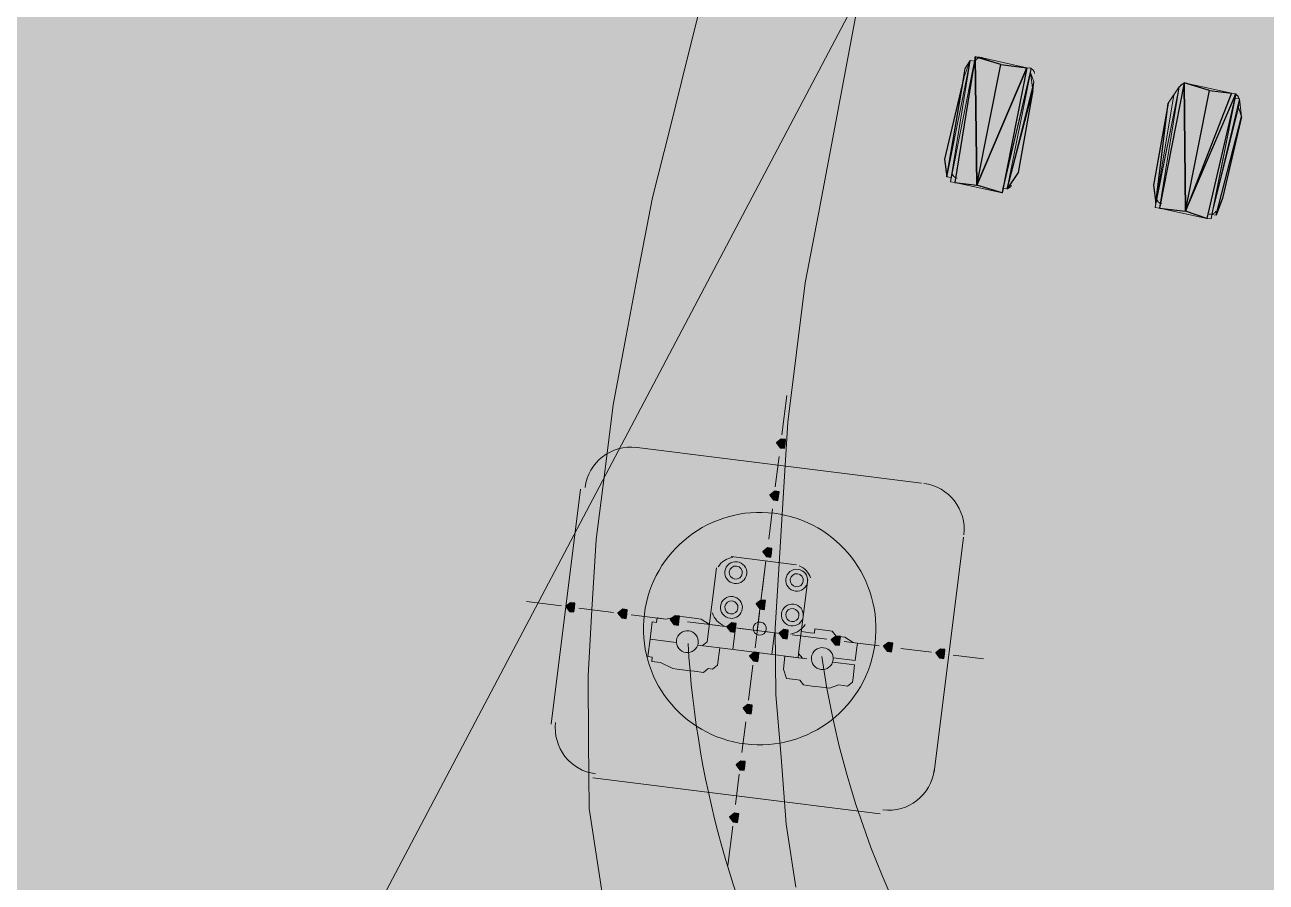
# Model space of a CAD drawing. Header units: metres. Extents: x -4 to 509425, y 7549 to 4732445.
# Drawn here: x 476008.781 to 476011.177, y 4719785.011 to 4719786.667 of the extents above; entities that cross this region are included whole.
import ezdxf

# ---------------------------------------------------------------- set-up
doc = ezdxf.new("R2010")
doc.units = ezdxf.units.M
doc.header["$LTSCALE"] = 0.01
doc.header["$MEASUREMENT"] = 0
doc.layers.get('0').update_dxf_attribs({"lineweight": 0})
doc.layers.add('_SUBESTACIÓN', color=1, linetype='Continuous')
doc.layers.add('SUBESTACION LA VID', color=253, linetype='Continuous')

# ---------------------------------------------------------------- blocks, each defined once
blk = doc.blocks.new('A$Cfff6051d')
at = {"layer": 'SUBESTACION LA VID', "transparency": 33554687}
h = blk.add_hatch(color=256, dxfattribs=at)
h.dxf.hatch_style = 2
h.paths.add_polyline_path([(476010.2483, 4719785.8575), (476010.2493, 4719785.8659), (476010.2409, 4719785.8669), (476010.2315, 4719785.8596), (476010.2388, 4719785.8501), (476010.2472, 4719785.8491)])
h = blk.add_hatch(color=256, dxfattribs=at)
h.dxf.hatch_style = 2
h.paths.add_polyline_path([(476010.2356, 4719785.7567), (476010.2367, 4719785.7651), (476010.2283, 4719785.7661), (476010.2188, 4719785.7588), (476010.2262, 4719785.7493), (476010.2346, 4719785.7483)])
h = blk.add_hatch(color=256, dxfattribs=at)
h.dxf.hatch_style = 2
h.paths.add_polyline_path([(476010.222, 4719785.6474), (476010.223, 4719785.6559), (476010.2146, 4719785.6569), (476010.2052, 4719785.6495), (476010.2125, 4719785.6401), (476010.2209, 4719785.639)])
h = blk.add_hatch(color=256, dxfattribs=at)
h.dxf.hatch_style = 2
h.paths.add_polyline_path([(476009.8418, 4719785.5415), (476009.8428, 4719785.5499), (476009.8344, 4719785.551), (476009.825, 4719785.5436), (476009.8323, 4719785.5342), (476009.8407, 4719785.5331)])
h = blk.add_hatch(color=256, dxfattribs=at)
h.dxf.hatch_style = 2
h.paths.add_polyline_path([(476010.2093, 4719785.5466), (476010.2104, 4719785.555), (476010.202, 4719785.5561), (476010.1925, 4719785.5487), (476010.1999, 4719785.5393), (476010.2083, 4719785.5382)])
h = blk.add_hatch(color=256, dxfattribs=at)
h.dxf.hatch_style = 2
h.paths.add_polyline_path([(476009.9426, 4719785.5289), (476009.9436, 4719785.5373), (476009.9352, 4719785.5383), (476009.9258, 4719785.531), (476009.9331, 4719785.5215), (476009.9415, 4719785.5205)])
h = blk.add_hatch(color=256, dxfattribs=at)
h.dxf.hatch_style = 2
h.paths.add_polyline_path([(476010.0434, 4719785.5163), (476010.0444, 4719785.5247), (476010.036, 4719785.5257), (476010.0266, 4719785.5184), (476010.0339, 4719785.5089), (476010.0423, 4719785.5079)])
h = blk.add_hatch(color=256, dxfattribs=at)
h.dxf.hatch_style = 2
h.paths.add_polyline_path([(476010.1526, 4719785.5026), (476010.1537, 4719785.511), (476010.1453, 4719785.512), (476010.1358, 4719785.5047), (476010.1431, 4719785.4952), (476010.1515, 4719785.4942)])
h = blk.add_hatch(color=256, dxfattribs=at)
h.dxf.hatch_style = 2
h.paths.add_polyline_path([(476010.2534, 4719785.4899), (476010.2545, 4719785.4983), (476010.2461, 4719785.4994), (476010.2366, 4719785.492), (476010.2439, 4719785.4826), (476010.2523, 4719785.4815)])
h = blk.add_hatch(color=256, dxfattribs=at)
h.dxf.hatch_style = 2
h.paths.add_polyline_path([(476010.3542, 4719785.4773), (476010.3553, 4719785.4857), (476010.3469, 4719785.4867), (476010.3374, 4719785.4794), (476010.3447, 4719785.4699), (476010.3532, 4719785.4689)])
h = blk.add_hatch(color=256, dxfattribs=at)
h.dxf.hatch_style = 2
h.paths.add_polyline_path([(476010.1967, 4719785.4458), (476010.1977, 4719785.4542), (476010.1893, 4719785.4553), (476010.1799, 4719785.4479), (476010.1872, 4719785.4385), (476010.1956, 4719785.4374)])
h = blk.add_hatch(color=256, dxfattribs=at)
h.dxf.hatch_style = 2
h.paths.add_polyline_path([(476010.455, 4719785.4646), (476010.4561, 4719785.473), (476010.4477, 4719785.4741), (476010.4382, 4719785.4668), (476010.4456, 4719785.4573), (476010.454, 4719785.4562)])
h = blk.add_hatch(color=256, dxfattribs=at)
h.dxf.hatch_style = 2
h.paths.add_polyline_path([(476010.5558, 4719785.452), (476010.5569, 4719785.4604), (476010.5485, 4719785.4615), (476010.539, 4719785.4541), (476010.5464, 4719785.4447), (476010.5548, 4719785.4436)])
h = blk.add_hatch(color=256, dxfattribs=at)
h.dxf.hatch_style = 2
h.paths.add_polyline_path([(476010.184, 4719785.345), (476010.1851, 4719785.3534), (476010.1767, 4719785.3545), (476010.1672, 4719785.3471), (476010.1746, 4719785.3377), (476010.183, 4719785.3366)])
h = blk.add_hatch(color=256, dxfattribs=at)
h.dxf.hatch_style = 2
h.paths.add_polyline_path([(476010.1704, 4719785.2358), (476010.1714, 4719785.2442), (476010.163, 4719785.2453), (476010.1536, 4719785.2379), (476010.1609, 4719785.2285), (476010.1693, 4719785.2274)])
h = blk.add_hatch(color=256, dxfattribs=at)
h.dxf.hatch_style = 2
h.paths.add_polyline_path([(476010.1577, 4719785.135), (476010.1588, 4719785.1434), (476010.1504, 4719785.1445), (476010.1409, 4719785.1371), (476010.1483, 4719785.1277), (476010.1567, 4719785.1266)])
at = {"layer": 'SUBESTACION LA VID', "lineweight": 0}
for p, q in [((476010.6181, 4719786.3572), (476010.615, 4719786.605)), ((476010.6181, 4719786.3572), (476010.7148, 4719786.5839)), ((476011.0213, 4719786.3066), (476011.0183, 4719786.5544)), ((476011.0213, 4719786.3066), (476011.118, 4719786.5334)), ((476011.0801, 4719786.2992), (476011.1295, 4719786.4893)), ((476010.5603, 4719786.3729), (476010.5562, 4719786.4076)), ((476010.6769, 4719786.3498), (476010.6979, 4719786.3813)), ((476010.9636, 4719786.3224), (476010.9594, 4719786.357)), ((476011.0801, 4719786.2992), (476011.0927, 4719786.3318))]:
    blk.add_line(p, q, dxfattribs=at)
at = {"layer": 'SUBESTACION LA VID', "lineweight": 15}
for p, q in [((476010.6234, 4719786.6039), (476010.7148, 4719786.5839)), ((476010.6644, 4719786.5903), (476010.6181, 4719786.3572)), ((476011.0183, 4719786.5544), (476011.1096, 4719786.5344)), ((476011.0676, 4719786.5397), (476011.0213, 4719786.3066)), ((476010.6674, 4719786.3424), (476010.5761, 4719786.3624)), ((476011.0623, 4719786.2929), (476010.9709, 4719786.3129)), ((476010.2515, 4719785.9509), (476010.242, 4719785.8753)), ((476009.9574, 4719785.8513), (476010.5118, 4719785.7818)), ((476010.2367, 4719785.8333), (476010.2294, 4719785.7745)), ((476009.7966, 4719785.3168), (476009.8534, 4719785.7704)), ((476010.2241, 4719785.7325), (476010.2167, 4719785.6737)), ((476010.5358, 4719785.2241), (476010.5927, 4719785.6778)), ((476010.1442, 4719785.6401), (476010.2703, 4719785.6243)), ((476010.1946, 4719785.4973), (476010.2114, 4719785.6317)), ((476010.2114, 4719785.6317), (476010.2041, 4719785.5729)), ((476009.7494, 4719785.5531), (476009.8166, 4719785.5447)), ((476009.8502, 4719785.5405), (476009.9174, 4719785.5321)), ((476009.951, 4719785.5278), (476010.0182, 4719785.5194)), ((476010.1988, 4719785.5309), (476010.1904, 4719785.4637)), ((476010.0602, 4719785.5141), (476010.119, 4719785.5068)), ((476010.1022, 4719785.5089), (476010.2534, 4719785.4899)), ((476010.1473, 4719785.4606), (476010.1526, 4719785.5026)), ((476010.161, 4719785.5015), (476010.2198, 4719785.4941)), ((476010.2229, 4719785.4511), (476010.2282, 4719785.4931)), ((476010.2618, 4719785.4889), (476010.329, 4719785.4804)), ((476010.3626, 4719785.4762), (476010.4298, 4719785.4678)), ((476010.1893, 4719785.4553), (476010.1221, 4719785.4637)), ((476010.1893, 4719785.4553), (476010.2901, 4719785.4427)), ((476010.4718, 4719785.4625), (476010.5306, 4719785.4552)), ((476010.1862, 4719785.4301), (476010.1777, 4719785.3629)), ((476010.5726, 4719785.4499), (476010.6314, 4719785.4425)), ((476010.1725, 4719785.3209), (476010.1651, 4719785.2621)), ((476009.8774, 4719785.2128), (476010.4318, 4719785.1433)), ((476010.1598, 4719785.2201), (476010.1525, 4719785.1613)), ((476010.1472, 4719785.1193), (476010.1377, 4719785.0437))]:
    blk.add_line(p, q, dxfattribs=at)
for points in [[(476010.1289, 4719786.8792), (476010.0606, 4719786.6062), (476010.0259, 4719786.4655), (476009.9922, 4719786.3332), (476009.967, 4719786.1999), (476009.9417, 4719786.0665), (476009.9165, 4719785.9332), (476009.8996, 4719785.7988), (476009.8838, 4719785.6728), (476009.8754, 4719785.5373), (476009.868, 4719785.4103), (476009.869, 4719785.2821), (476009.87, 4719785.154), (476009.8889, 4719785.0322), (476009.9077, 4719784.9104)], [(476010.4146, 4719786.8434), (476010.363, 4719786.5683), (476010.3378, 4719786.435), (476010.3125, 4719786.3016), (476010.2872, 4719786.1683), (476010.2704, 4719786.0339), (476010.2535, 4719785.8995), (476010.2451, 4719785.764), (476010.2377, 4719785.6369), (476010.2293, 4719785.5015), (476010.2303, 4719785.3734), (476010.2407, 4719785.2526), (476010.2501, 4719785.1234), (476010.269, 4719785.0016)], [(476010.6644, 4719786.5903), (476010.6234, 4719786.6039), (476010.615, 4719786.605), (476010.614, 4719786.5966), (476010.6056, 4719786.5976), (476010.5951, 4719786.5819), (476010.593, 4719786.5651), (476010.5562, 4719786.4076), (476010.5603, 4719786.3729), (476010.5688, 4719786.3719), (476010.5677, 4719786.3635), (476010.5761, 4719786.3624), (476010.6181, 4719786.3572), (476010.6644, 4719786.5903)], [(476010.5603, 4719786.3729), (476010.5562, 4719786.4076), (476010.593, 4719786.5651), (476010.6056, 4719786.5976)], [(476010.6644, 4719786.5903), (476010.7148, 4719786.5839), (476010.7232, 4719786.5829), (476010.7221, 4719786.5745), (476010.7284, 4719786.5566), (476010.7263, 4719786.5398), (476010.6979, 4719786.3813), (476010.6769, 4719786.3498), (476010.6685, 4719786.3508), (476010.6674, 4719786.3424), (476010.6181, 4719786.3572), (476010.6644, 4719786.5903)], [(476010.7221, 4719786.5745), (476010.7263, 4719786.5398), (476010.6979, 4719786.3813), (476010.6769, 4719786.3498)], [(476011.0676, 4719786.5397), (476011.0183, 4719786.5544), (476011.0088, 4719786.5471), (476010.9983, 4719786.5313), (476010.9878, 4719786.5156), (476010.9594, 4719786.357), (476010.9636, 4719786.3224), (476010.9625, 4719786.314), (476010.9709, 4719786.3129), (476011.0213, 4719786.3066), (476011.0676, 4719786.5397)], [(476010.9636, 4719786.3224), (476010.9594, 4719786.357), (476010.9878, 4719786.5156), (476011.0088, 4719786.5471)], [(476011.0676, 4719786.5397), (476011.1096, 4719786.5344), (476011.118, 4719786.5334), (476011.1169, 4719786.525), (476011.1254, 4719786.5239), (476011.1232, 4719786.5071), (476011.1295, 4719786.4893), (476011.0927, 4719786.3318), (476011.0801, 4719786.2992), (476011.0717, 4719786.3003), (476011.0707, 4719786.2919), (476011.0623, 4719786.2929), (476011.0213, 4719786.3066), (476011.0676, 4719786.5397)], [(476011.1254, 4719786.5239), (476011.1295, 4719786.4893), (476011.0927, 4719786.3318), (476011.0801, 4719786.2992)], [(476010.0885, 4719785.4679), (476010.098, 4719785.4753), (476010.1159, 4719785.6181)], [(476010.2733, 4719785.4448), (476010.2744, 4719785.4532), (476010.2923, 4719785.596)], [(476010.2817, 4719785.4437), (476010.2744, 4719785.4532), (476010.2923, 4719785.596)], [(476010.1022, 4719785.5089), (476010.0864, 4719785.5194), (476010.078, 4719785.5204), (476010.0528, 4719785.5236), (476010.0444, 4719785.5247), (476010.0182, 4719785.5194), (476010.0014, 4719785.5215), (476010.0003, 4719785.5131), (476009.9919, 4719785.5142), (476009.9877, 4719785.4806), (476010.0381, 4719785.4743), (476009.9877, 4719785.4806), (476009.9835, 4719785.447), (476009.9919, 4719785.4459), (476009.9909, 4719785.4375), (476010.0077, 4719785.4354), (476010.0318, 4719785.4238), (476010.0402, 4719785.4228), (476010.0654, 4719785.4196), (476010.0738, 4719785.4186), (476010.0906, 4719785.4165), (476010.1001, 4719785.4238), (476010.1085, 4719785.4228), (476010.1179, 4719785.4301), (476010.1221, 4719785.4637), (476010.0801, 4719785.469), (476010.1221, 4719785.4637)], [(476010.3416, 4719785.4447), (476010.3836, 4719785.4395), (476010.3868, 4719785.4647), (476010.3878, 4719785.4731), (476010.3794, 4719785.4741), (476010.3637, 4719785.4846), (476010.3469, 4719785.4867), (476010.3395, 4719785.4962), (476010.3059, 4719785.5004), (476010.3049, 4719785.492), (476010.2965, 4719785.4931), (476010.2797, 4719785.4952)], [(476010.3405, 4719785.4363), (476010.3825, 4719785.4311), (476010.3794, 4719785.4059), (476010.3783, 4719785.3975), (476010.3689, 4719785.3901), (476010.3521, 4719785.3922), (476010.3342, 4719785.3859), (476010.3258, 4719785.387), (476010.3006, 4719785.3901), (476010.2922, 4719785.3912), (476010.2838, 4719785.3923), (476010.2765, 4719785.4017), (476010.2681, 4719785.4028), (476010.2513, 4719785.4049), (476010.245, 4719785.4227), (476010.2481, 4719785.4479), (476010.2901, 4719785.4427)]]:
    blk.add_lwpolyline(points, dxfattribs=at)
at = {"layer": 'SUBESTACION LA VID'}
for points in [[(476010.6181, 4719786.3572), (476010.615, 4719786.605), (476010.5761, 4719786.3624)], [(476010.6644, 4719786.5903), (476010.615, 4719786.605), (476010.6181, 4719786.3572)], [(476010.6644, 4719786.5903), (476010.7148, 4719786.5839), (476010.6181, 4719786.3572)], [(476010.6181, 4719786.3572), (476010.7148, 4719786.5839), (476010.6674, 4719786.3424)], [(476010.5562, 4719786.4076), (476010.5603, 4719786.3729), (476010.593, 4719786.5651)], [(476011.0213, 4719786.3066), (476011.0183, 4719786.5544), (476010.9709, 4719786.3129)], [(476011.0676, 4719786.5397), (476011.0183, 4719786.5544), (476011.0213, 4719786.3066)], [(476010.6979, 4719786.3813), (476010.6769, 4719786.3498), (476010.7263, 4719786.5398)], [(476011.0676, 4719786.5397), (476011.1096, 4719786.5344), (476011.0213, 4719786.3066)], [(476011.0213, 4719786.3066), (476011.118, 4719786.5334), (476011.0623, 4719786.2929)], [(476010.9594, 4719786.357), (476010.9636, 4719786.3224), (476010.9878, 4719786.5156)], [(476011.0927, 4719786.3318), (476011.0801, 4719786.2992), (476011.1295, 4719786.4893)], [(476010.2483, 4719785.8575), (476010.2493, 4719785.8659), (476010.2409, 4719785.8669), (476010.2315, 4719785.8596), (476010.2388, 4719785.8501), (476010.2472, 4719785.8491)], [(476010.2356, 4719785.7567), (476010.2367, 4719785.7651), (476010.2283, 4719785.7661), (476010.2188, 4719785.7588), (476010.2262, 4719785.7493), (476010.2346, 4719785.7483)], [(476010.222, 4719785.6474), (476010.223, 4719785.6559), (476010.2146, 4719785.6569), (476010.2052, 4719785.6495), (476010.2125, 4719785.6401), (476010.2209, 4719785.639)], [(476009.8418, 4719785.5415), (476009.8428, 4719785.5499), (476009.8344, 4719785.551), (476009.825, 4719785.5436), (476009.8323, 4719785.5342), (476009.8407, 4719785.5331)], [(476010.2093, 4719785.5466), (476010.2104, 4719785.555), (476010.202, 4719785.5561), (476010.1925, 4719785.5487), (476010.1999, 4719785.5393), (476010.2083, 4719785.5382)], [(476009.9426, 4719785.5289), (476009.9436, 4719785.5373), (476009.9352, 4719785.5383), (476009.9258, 4719785.531), (476009.9331, 4719785.5215), (476009.9415, 4719785.5205)], [(476010.0434, 4719785.5163), (476010.0444, 4719785.5247), (476010.036, 4719785.5257), (476010.0266, 4719785.5184), (476010.0339, 4719785.5089), (476010.0423, 4719785.5079)], [(476010.1526, 4719785.5026), (476010.1537, 4719785.511), (476010.1453, 4719785.512), (476010.1358, 4719785.5047), (476010.1431, 4719785.4952), (476010.1515, 4719785.4942)], [(476010.2534, 4719785.4899), (476010.2545, 4719785.4983), (476010.2461, 4719785.4994), (476010.2366, 4719785.492), (476010.2439, 4719785.4826), (476010.2523, 4719785.4815)], [(476010.3542, 4719785.4773), (476010.3553, 4719785.4857), (476010.3469, 4719785.4867), (476010.3374, 4719785.4794), (476010.3447, 4719785.4699), (476010.3532, 4719785.4689)], [(476010.1967, 4719785.4458), (476010.1977, 4719785.4542), (476010.1893, 4719785.4553), (476010.1799, 4719785.4479), (476010.1872, 4719785.4385), (476010.1956, 4719785.4374)], [(476010.455, 4719785.4646), (476010.4561, 4719785.473), (476010.4477, 4719785.4741), (476010.4382, 4719785.4668), (476010.4456, 4719785.4573), (476010.454, 4719785.4562)], [(476010.5558, 4719785.452), (476010.5569, 4719785.4604), (476010.5485, 4719785.4615), (476010.539, 4719785.4541), (476010.5464, 4719785.4447), (476010.5548, 4719785.4436)], [(476010.184, 4719785.345), (476010.1851, 4719785.3534), (476010.1767, 4719785.3545), (476010.1672, 4719785.3471), (476010.1746, 4719785.3377), (476010.183, 4719785.3366)], [(476010.1704, 4719785.2358), (476010.1714, 4719785.2442), (476010.163, 4719785.2453), (476010.1536, 4719785.2379), (476010.1609, 4719785.2285), (476010.1693, 4719785.2274)], [(476010.1577, 4719785.135), (476010.1588, 4719785.1434), (476010.1504, 4719785.1445), (476010.1409, 4719785.1371), (476010.1483, 4719785.1277), (476010.1567, 4719785.1266)]]:
    blk.add_lwpolyline(points, close=True, dxfattribs=at)
at = {"layer": 'SUBESTACION LA VID', "lineweight": 0}
for points in [[(476010.6181, 4719786.3572), (476010.615, 4719786.605), (476010.5761, 4719786.3624)], [(476010.6644, 4719786.5903), (476010.615, 4719786.605), (476010.6181, 4719786.3572)], [(476010.6644, 4719786.5903), (476010.7148, 4719786.5839), (476010.6181, 4719786.3572)], [(476010.6181, 4719786.3572), (476010.7148, 4719786.5839), (476010.6674, 4719786.3424)], [(476010.5562, 4719786.4076), (476010.5603, 4719786.3729), (476010.593, 4719786.5651)], [(476011.0213, 4719786.3066), (476011.0183, 4719786.5544), (476010.9709, 4719786.3129)], [(476011.0676, 4719786.5397), (476011.0183, 4719786.5544), (476011.0213, 4719786.3066)], [(476010.6979, 4719786.3813), (476010.6769, 4719786.3498), (476010.7263, 4719786.5398)], [(476011.0676, 4719786.5397), (476011.1096, 4719786.5344), (476011.0213, 4719786.3066)], [(476011.0213, 4719786.3066), (476011.118, 4719786.5334), (476011.0623, 4719786.2929)], [(476010.9594, 4719786.357), (476010.9636, 4719786.3224), (476010.9878, 4719786.5156)], [(476011.0927, 4719786.3318), (476011.0801, 4719786.2992), (476011.1295, 4719786.4893)], [(476010.2483, 4719785.8575), (476010.2493, 4719785.8659), (476010.2409, 4719785.8669), (476010.2315, 4719785.8596), (476010.2388, 4719785.8501), (476010.2472, 4719785.8491)], [(476010.2356, 4719785.7567), (476010.2367, 4719785.7651), (476010.2283, 4719785.7661), (476010.2188, 4719785.7588), (476010.2262, 4719785.7493), (476010.2346, 4719785.7483)], [(476010.222, 4719785.6474), (476010.223, 4719785.6559), (476010.2146, 4719785.6569), (476010.2052, 4719785.6495), (476010.2125, 4719785.6401), (476010.2209, 4719785.639)], [(476009.8418, 4719785.5415), (476009.8428, 4719785.5499), (476009.8344, 4719785.551), (476009.825, 4719785.5436), (476009.8323, 4719785.5342), (476009.8407, 4719785.5331)], [(476010.2093, 4719785.5466), (476010.2104, 4719785.555), (476010.202, 4719785.5561), (476010.1925, 4719785.5487), (476010.1999, 4719785.5393), (476010.2083, 4719785.5382)], [(476009.9426, 4719785.5289), (476009.9436, 4719785.5373), (476009.9352, 4719785.5383), (476009.9258, 4719785.531), (476009.9331, 4719785.5215), (476009.9415, 4719785.5205)], [(476010.0434, 4719785.5163), (476010.0444, 4719785.5247), (476010.036, 4719785.5257), (476010.0266, 4719785.5184), (476010.0339, 4719785.5089), (476010.0423, 4719785.5079)], [(476010.1526, 4719785.5026), (476010.1537, 4719785.511), (476010.1453, 4719785.512), (476010.1358, 4719785.5047), (476010.1431, 4719785.4952), (476010.1515, 4719785.4942)], [(476010.2534, 4719785.4899), (476010.2545, 4719785.4983), (476010.2461, 4719785.4994), (476010.2366, 4719785.492), (476010.2439, 4719785.4826), (476010.2523, 4719785.4815)], [(476010.3542, 4719785.4773), (476010.3553, 4719785.4857), (476010.3469, 4719785.4867), (476010.3374, 4719785.4794), (476010.3447, 4719785.4699), (476010.3532, 4719785.4689)], [(476010.1967, 4719785.4458), (476010.1977, 4719785.4542), (476010.1893, 4719785.4553), (476010.1799, 4719785.4479), (476010.1872, 4719785.4385), (476010.1956, 4719785.4374)], [(476010.455, 4719785.4646), (476010.4561, 4719785.473), (476010.4477, 4719785.4741), (476010.4382, 4719785.4668), (476010.4456, 4719785.4573), (476010.454, 4719785.4562)], [(476010.5558, 4719785.452), (476010.5569, 4719785.4604), (476010.5485, 4719785.4615), (476010.539, 4719785.4541), (476010.5464, 4719785.4447), (476010.5548, 4719785.4436)], [(476010.184, 4719785.345), (476010.1851, 4719785.3534), (476010.1767, 4719785.3545), (476010.1672, 4719785.3471), (476010.1746, 4719785.3377), (476010.183, 4719785.3366)], [(476010.1704, 4719785.2358), (476010.1714, 4719785.2442), (476010.163, 4719785.2453), (476010.1536, 4719785.2379), (476010.1609, 4719785.2285), (476010.1693, 4719785.2274)], [(476010.1577, 4719785.135), (476010.1588, 4719785.1434), (476010.1504, 4719785.1445), (476010.1409, 4719785.1371), (476010.1483, 4719785.1277), (476010.1567, 4719785.1266)]]:
    blk.add_lwpolyline(points, close=True, dxfattribs=at)
for points in [[(476010.6234, 4719786.6039), (476010.6644, 4719786.5903), (476010.615, 4719786.605)], [(476010.6056, 4719786.5976), (476010.5603, 4719786.3729), (476010.5951, 4719786.5819), (476010.5603, 4719786.3729), (476010.593, 4719786.5651)], [(476010.5677, 4719786.3635), (476010.614, 4719786.5966), (476010.5677, 4719786.3635), (476010.614, 4719786.5966), (476010.5677, 4719786.3635), (476010.614, 4719786.5966), (476010.5677, 4719786.3635), (476010.6056, 4719786.5976), (476010.5688, 4719786.3719), (476010.6056, 4719786.5976), (476010.5688, 4719786.3719), (476010.6056, 4719786.5976), (476010.5688, 4719786.3719)], [(476010.5761, 4719786.3624), (476010.614, 4719786.5966), (476010.5761, 4719786.3624)], [(476010.6644, 4719786.5903), (476010.7148, 4719786.5839), (476010.6644, 4719786.5903)], [(476010.7148, 4719786.5839), (476010.6674, 4719786.3424), (476010.7232, 4719786.5829)], [(476010.6674, 4719786.3424), (476010.7221, 4719786.5745), (476010.6674, 4719786.3424), (476010.7221, 4719786.5745), (476010.6674, 4719786.3424), (476010.7221, 4719786.5745), (476010.6685, 4719786.3508), (476010.7221, 4719786.5745), (476010.6769, 4719786.3498), (476010.7221, 4719786.5745), (476010.6769, 4719786.3498), (476010.7221, 4719786.5745), (476010.6769, 4719786.3498), (476010.7221, 4719786.5745)], [(476010.6769, 4719786.3498), (476010.7284, 4719786.5566), (476010.6769, 4719786.3498), (476010.7263, 4719786.5398)], [(476011.0676, 4719786.5397), (476011.0183, 4719786.5544), (476011.0676, 4719786.5397)], [(476010.9625, 4719786.314), (476011.0088, 4719786.5471), (476010.9625, 4719786.314), (476011.0088, 4719786.5471), (476010.9636, 4719786.3224), (476011.0088, 4719786.5471), (476010.9636, 4719786.3224), (476011.0088, 4719786.5471), (476010.9636, 4719786.3224), (476011.0088, 4719786.5471)], [(476010.9636, 4719786.3224), (476010.9983, 4719786.5313), (476010.9636, 4719786.3224), (476010.9878, 4719786.5156)], [(476010.9709, 4719786.3129), (476011.0088, 4719786.5471), (476010.9709, 4719786.3129), (476011.0088, 4719786.5471), (476010.9709, 4719786.3129), (476011.0088, 4719786.5471), (476010.9709, 4719786.3129)], [(476011.0623, 4719786.2929), (476011.118, 4719786.5334), (476011.0623, 4719786.2929), (476011.1169, 4719786.525), (476011.0623, 4719786.2929), (476011.1169, 4719786.525), (476011.0707, 4719786.2919), (476011.1169, 4719786.525), (476011.0717, 4719786.3003), (476011.1169, 4719786.525)], [(476011.0676, 4719786.5397), (476011.1096, 4719786.5344), (476011.0676, 4719786.5397)], [(476011.0717, 4719786.3003), (476011.1254, 4719786.5239), (476011.0717, 4719786.3003), (476011.1254, 4719786.5239), (476011.0717, 4719786.3003), (476011.1254, 4719786.5239), (476011.0717, 4719786.3003), (476011.1232, 4719786.5071), (476011.0717, 4719786.3003)]]:
    blk.add_lwpolyline(points, dxfattribs=at)
at = {"layer": 'SUBESTACION LA VID', "lineweight": 15}
for points in [[(476010.6286, 4719786.6033), (476010.6233, 4719786.6043), (476010.6178, 4719786.6019), (476010.6151, 4719786.5972)], [(476010.73, 4719786.5727), (476010.7292, 4719786.578), (476010.7252, 4719786.5822), (476010.7199, 4719786.5833)], [(476011.0234, 4719786.5538), (476011.0181, 4719786.5548), (476011.0127, 4719786.5524), (476011.0099, 4719786.5477)], [(476011.1248, 4719786.5232), (476011.124, 4719786.5285), (476011.12, 4719786.5327), (476011.1147, 4719786.5338)], [(476010.5703, 4719786.3812), (476010.5711, 4719786.3759), (476010.5751, 4719786.3715), (476010.5804, 4719786.3705)], [(476010.6718, 4719786.3505), (476010.677, 4719786.3494), (476010.6824, 4719786.3518), (476010.6851, 4719786.3563)], [(476010.9652, 4719786.3317), (476010.9659, 4719786.3264), (476010.9699, 4719786.322), (476010.9752, 4719786.321)], [(476011.0666, 4719786.301), (476011.0718, 4719786.2999), (476011.0772, 4719786.3023), (476011.08, 4719786.3068)], [(476009.9616, 4719785.8507), (476009.9129, 4719785.8568), (476009.8685, 4719785.8223), (476009.8623, 4719785.7736)], [(476010.5932, 4719785.682), (476010.5993, 4719785.7307), (476010.5647, 4719785.7751), (476010.516, 4719785.7812)], [(476010.1474, 4719785.6385), (476010.1356, 4719785.6371), (476010.1253, 4719785.6302), (476010.1193, 4719785.6201)], [(476010.2976, 4719785.5987), (476010.2941, 4719785.6094), (476010.2861, 4719785.6181), (476010.2757, 4719785.6223)], [(476010.1081, 4719785.5313), (476010.1114, 4719785.52), (476010.1198, 4719785.5108), (476010.1308, 4719785.5065)], [(476010.2587, 4719785.4905), (476010.2704, 4719785.4919), (476010.2808, 4719785.4987), (476010.2868, 4719785.5089)], [(476010.061, 4719785.4722), (476010.0776, 4719785.1907), (476010.1574, 4719784.9164), (476010.2947, 4719784.67)], [(476010.3191, 4719785.4472), (476010.3639, 4719785.1357), (476010.4918, 4719784.8421), (476010.6895, 4719784.5973)], [(476009.8055, 4719785.32), (476009.7994, 4719785.2713), (476009.8339, 4719785.2268), (476009.8826, 4719785.2207)], [(476010.437, 4719785.1512), (476010.4858, 4719785.1451), (476010.5302, 4719785.1796), (476010.5363, 4719785.2283)]]:
    blk.add_open_spline(points, degree=3, dxfattribs=at)
for points in [[(476010.1714, 4719785.2784), (476010.2944, 4719785.2629), (476010.4065, 4719785.3501), (476010.4219, 4719785.4731), (476010.4373, 4719785.596), (476010.3502, 4719785.7082), (476010.2272, 4719785.7236), (476010.1043, 4719785.739), (476009.9921, 4719785.6518), (476009.9767, 4719785.5289), (476009.9613, 4719785.4059), (476010.0485, 4719785.2938), (476010.1714, 4719785.2784)], [(476010.1742, 4719785.6065), (476010.1756, 4719785.6181), (476010.1674, 4719785.6287), (476010.1558, 4719785.6301), (476010.1442, 4719785.6316), (476010.1336, 4719785.6234), (476010.1322, 4719785.6118), (476010.1307, 4719785.6002), (476010.1389, 4719785.5896), (476010.1505, 4719785.5881), (476010.1621, 4719785.5867), (476010.1727, 4719785.5949), (476010.1742, 4719785.6065)], [(476010.1658, 4719785.6076), (476010.1666, 4719785.6145), (476010.1617, 4719785.6209), (476010.1547, 4719785.6217), (476010.1478, 4719785.6226), (476010.1414, 4719785.6177), (476010.1406, 4719785.6107), (476010.1397, 4719785.6038), (476010.1446, 4719785.5974), (476010.1516, 4719785.5965), (476010.1585, 4719785.5957), (476010.1649, 4719785.6006), (476010.1658, 4719785.6076)], [(476010.2918, 4719785.5918), (476010.2932, 4719785.6034), (476010.285, 4719785.6139), (476010.2734, 4719785.6154), (476010.2618, 4719785.6169), (476010.2512, 4719785.6086), (476010.2498, 4719785.597), (476010.2483, 4719785.5854), (476010.2565, 4719785.5749), (476010.2681, 4719785.5734), (476010.2797, 4719785.5719), (476010.2903, 4719785.5802), (476010.2918, 4719785.5918)], [(476010.2834, 4719785.5928), (476010.2842, 4719785.5998), (476010.2793, 4719785.6061), (476010.2723, 4719785.607), (476010.2654, 4719785.6079), (476010.259, 4719785.6029), (476010.2582, 4719785.596), (476010.2573, 4719785.589), (476010.2622, 4719785.5827), (476010.2692, 4719785.5818), (476010.2761, 4719785.5809), (476010.2825, 4719785.5859), (476010.2834, 4719785.5928)], [(476010.1657, 4719785.5393), (476010.1672, 4719785.5509), (476010.159, 4719785.5615), (476010.1474, 4719785.5629), (476010.1358, 4719785.5644), (476010.1252, 4719785.5562), (476010.1237, 4719785.5446), (476010.1223, 4719785.533), (476010.1305, 4719785.5224), (476010.1421, 4719785.5209), (476010.1537, 4719785.5195), (476010.1643, 4719785.5277), (476010.1657, 4719785.5393)], [(476010.1573, 4719785.5404), (476010.1582, 4719785.5473), (476010.1533, 4719785.5537), (476010.1463, 4719785.5545), (476010.1394, 4719785.5554), (476010.133, 4719785.5505), (476010.1321, 4719785.5435), (476010.1313, 4719785.5366), (476010.1362, 4719785.5302), (476010.1432, 4719785.5293), (476010.1501, 4719785.5285), (476010.1565, 4719785.5334), (476010.1573, 4719785.5404)], [(476010.2833, 4719785.5246), (476010.2848, 4719785.5362), (476010.2766, 4719785.5467), (476010.265, 4719785.5482), (476010.2534, 4719785.5497), (476010.2428, 4719785.5414), (476010.2413, 4719785.5298), (476010.2399, 4719785.5182), (476010.2481, 4719785.5077), (476010.2597, 4719785.5062), (476010.2713, 4719785.5047), (476010.2819, 4719785.513), (476010.2833, 4719785.5246)], [(476010.2749, 4719785.5256), (476010.2758, 4719785.5326), (476010.2709, 4719785.5389), (476010.2639, 4719785.5398), (476010.257, 4719785.5407), (476010.2506, 4719785.5357), (476010.2497, 4719785.5288), (476010.2489, 4719785.5218), (476010.2538, 4719785.5155), (476010.2608, 4719785.5146), (476010.2677, 4719785.5137), (476010.2741, 4719785.5186), (476010.2749, 4719785.5256)], [(476010.1977, 4719785.4884), (476010.2047, 4719785.4875), (476010.2111, 4719785.4924), (476010.2119, 4719785.4994), (476010.2128, 4719785.5063), (476010.2079, 4719785.5127), (476010.2009, 4719785.5136), (476010.1939, 4719785.5144), (476010.1876, 4719785.5095), (476010.1867, 4719785.5025), (476010.1859, 4719785.4956), (476010.1908, 4719785.4892), (476010.1977, 4719785.4884)], [(476010.0807, 4719785.4732), (476010.0821, 4719785.4848), (476010.0739, 4719785.4954), (476010.0623, 4719785.4968), (476010.0507, 4719785.4983), (476010.0401, 4719785.49), (476010.0387, 4719785.4784), (476010.0372, 4719785.4669), (476010.0454, 4719785.4563), (476010.057, 4719785.4548), (476010.0686, 4719785.4534), (476010.0792, 4719785.4616), (476010.0807, 4719785.4732)], [(476010.3411, 4719785.4405), (476010.3425, 4719785.4521), (476010.3343, 4719785.4627), (476010.3227, 4719785.4642), (476010.3111, 4719785.4656), (476010.3005, 4719785.4574), (476010.2991, 4719785.4458), (476010.2976, 4719785.4342), (476010.3058, 4719785.4236), (476010.3174, 4719785.4222), (476010.329, 4719785.4207), (476010.3396, 4719785.4289), (476010.3411, 4719785.4405)]]:
    blk.add_open_spline(points, degree=3, knots=[0, 0, 0, 0, 1, 1, 1, 2, 2, 2, 3, 3, 3, 4, 4, 4, 4], dxfattribs=at)

msp = doc.modelspace()

# ---------------------------------------------------------------- hatches: boundary and pattern name
at = {"layer": '_SUBESTACIÓN', "transparency": 33554559}
h = msp.add_hatch(color=1, dxfattribs=at)
h.dxf.hatch_style = 1
h.paths.add_polyline_path([(475968.6399, 4719805.825), (476089.9386, 4719790.615), (476078.1686, 4719696.74), (475956.8686, 4719711.9502)])

# ---------------------------------------------------------------- linework, layer by layer
at = {"color": 252, "linetype": 'Continuous'}
msp.add_line((476049.497, 4719860.846), (476006.6088, 4719779.5565), dxfattribs=at)

# ---------------------------------------------------------------- block references
at = {"linetype": 'Continuous'}
msp.add_blockref('A$Cfff6051d', (0, 0), dxfattribs=at)

doc.saveas('drawing.dxf')
